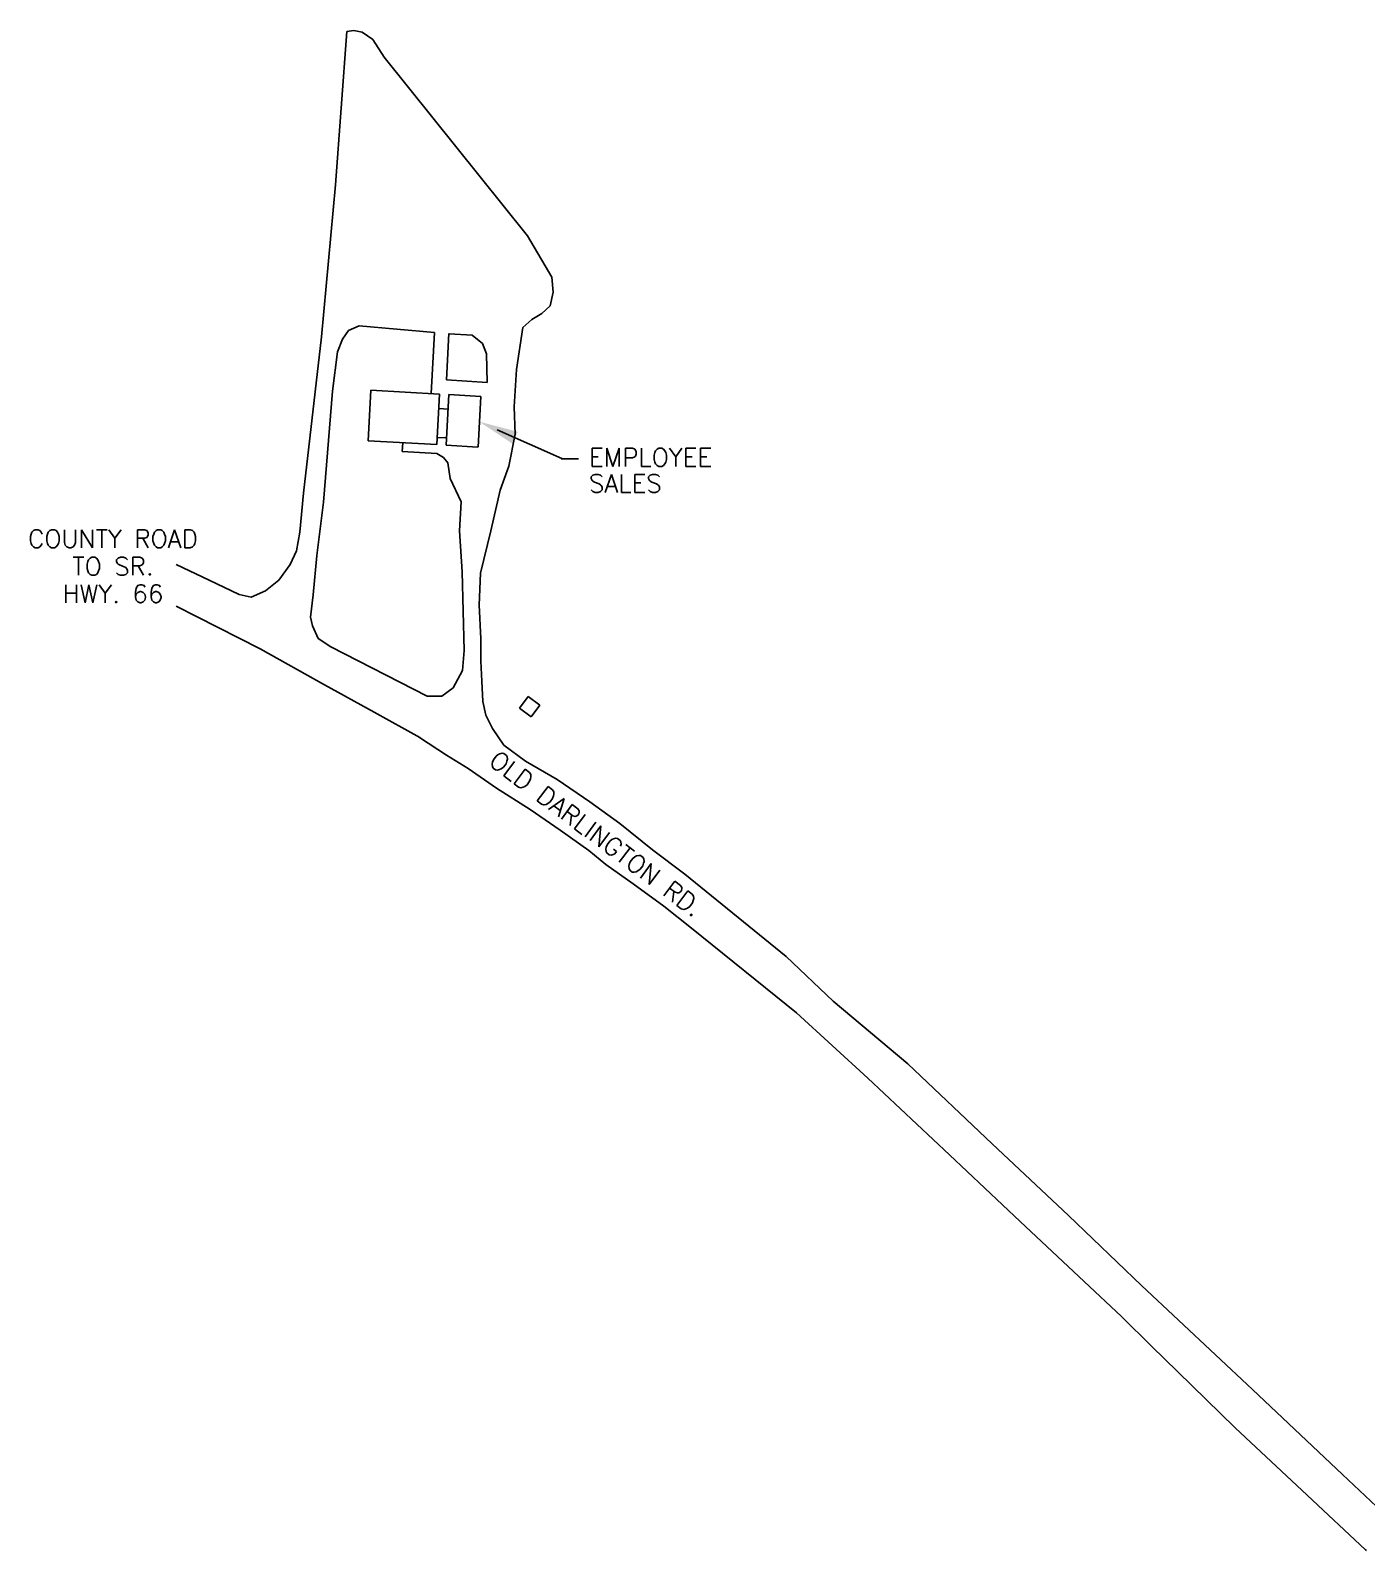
# Model space of a CAD drawing. Extents: x -16413 to 78405, y -232 to 83089.
# Drawn here: x -16413 to -5337, y 66669 to 79272 of the extents above; entities that cross this region are included whole.
import ezdxf
from ezdxf.enums import TextEntityAlignment as Align

# ---------------------------------------------------------------- set-up
doc = ezdxf.new("R2010")
doc.units = 0
doc.header["$LTSCALE"] = 350
doc.header["$MEASUREMENT"] = 0
doc.layers.add('BACKGROUND', color=7, linetype='CONTINUOUS')
doc.styles.add('SIMPLEX', font='SIMPLEX')

msp = doc.modelspace()

# ---------------------------------------------------------------- linework, layer by layer
at = {"layer": 'BACKGROUND'}
for p, q in [((-13883, 77992), (-13789, 79264)), ((-13731, 79272), (-13789, 79264)), ((-13663, 79258), (-13731, 79272)), ((-13574, 79196), (-13663, 79258)), ((-13481, 79051), (-13574, 79196)), ((-13481, 79051), (-12292, 77568)), ((-13883, 77992), (-13999, 76731)), ((-12292, 77568), (-12090, 77228)), ((-12090, 77228), (-12080, 77101)), ((-12080, 77101), (-12104, 76989)), ((-12174, 76926), (-12256, 76877)), ((-12104, 76989), (-12174, 76926)), ((-13777, 76784), (-13827, 76713)), ((-13688, 76822), (-13777, 76784)), ((-13063, 76767), (-13688, 76822)), ((-13063, 76767), (-13090, 76261)), ((-12943, 76760), (-12964, 76376)), ((-12943, 76759), (-12942, 76758)), ((-12942, 76758), (-12751, 76745)), ((-12331, 76810), (-12384, 76462)), ((-12256, 76877), (-12331, 76810)), ((-13999, 76731), (-14148, 75435)), ((-13827, 76713), (-13867, 76608)), ((-12751, 76745), (-12664, 76677)), ((-12664, 76677), (-12632, 76591)), ((-13908, 76282), (-13867, 76608)), ((-12632, 76591), (-12627, 76353)), ((-12627, 76353), (-12964, 76376)), ((-12384, 76462), (-12403, 76152)), ((-13983, 75361), (-13908, 76282)), ((-13590, 76289), (-13613, 75869)), ((-13613, 75869), (-13590, 76289)), ((-13021, 76257), (-13590, 76289)), ((-13044, 75838), (-13021, 76257)), ((-12966, 75833), (-12943, 76253)), ((-12943, 76253), (-12679, 76238)), ((-13027, 76138), (-12949, 76133)), ((-12679, 76238), (-12702, 75818)), ((-12403, 76152), (-12394, 75925)), ((-13040, 75898), (-12963, 75894)), ((-12543, 75962), (-12008, 75722)), ((-12394, 75925), (-12446, 75660)), ((-13613, 75869), (-13044, 75838)), ((-13326, 75854), (-13330, 75782)), ((-13044, 75766), (-13330, 75782)), ((-12988, 75731), (-13044, 75766)), ((-12704, 75818), (-12966, 75833)), ((-12953, 75687), (-12988, 75731)), ((-12934, 75557), (-12953, 75687)), ((-12446, 75660), (-12520, 75461)), ((-12012, 75720), (-11868, 75720)), ((-12842, 75365), (-12934, 75557)), ((-14179, 75113), (-14148, 75435)), ((-12520, 75461), (-12595, 75124)), ((-13983, 75361), (-14038, 74919)), ((-12856, 75123), (-12842, 75365)), ((-12833, 74784), (-12856, 75123)), ((-12595, 75124), (-12682, 74774)), ((-14208, 74959), (-14179, 75113)), ((-14260, 74844), (-14208, 74959)), ((-14038, 74919), (-14068, 74593)), ((-15204, 74844), (-14931, 74716)), ((-14353, 74716), (-14260, 74844)), ((-12817, 74132), (-12833, 74784)), ((-12682, 74774), (-12694, 74510)), ((-14931, 74716), (-14682, 74596)), ((-14582, 74573), (-14464, 74625)), ((-14464, 74625), (-14353, 74716)), ((-15204, 74499), (-14508, 74144)), ((-14682, 74596), (-14582, 74573)), ((-14068, 74593), (-14091, 74408)), ((-12694, 74510), (-12679, 74227)), ((-14091, 74408), (-14075, 74335)), ((-14075, 74335), (-14026, 74231)), ((-14508, 74144), (-13975, 73847)), ((-14026, 74231), (-13921, 74162)), ((-13921, 74162), (-13125, 73752)), ((-12830, 73965), (-12817, 74132)), ((-12679, 74227), (-12679, 74044)), ((-12679, 74044), (-12671, 73876)), ((-12907, 73822), (-12830, 73965)), ((-12671, 73876), (-12663, 73708)), ((-13975, 73847), (-13563, 73620)), ((-13125, 73752), (-13003, 73753)), ((-13003, 73753), (-12907, 73822)), ((-12287, 73750), (-12358, 73653)), ((-12287, 73750), (-12191, 73678)), ((-13563, 73620), (-13184, 73409)), ((-12663, 73708), (-12638, 73595)), ((-12358, 73653), (-12262, 73582)), ((-12191, 73678), (-12262, 73582)), ((-12638, 73595), (-12583, 73485)), ((-12583, 73485), (-12488, 73348)), ((-13187, 73411), (-12964, 73265)), ((-12964, 73265), (-12783, 73153)), ((-12488, 73348), (-12309, 73215)), ((-12783, 73153), (-12548, 72991)), ((-12309, 73215), (-12045, 73063)), ((-12548, 72991), (-12271, 72812)), ((-12045, 73063), (-11776, 72878)), ((-11776, 72878), (-11527, 72698)), ((-12271, 72812), (-12022, 72642)), ((-12022, 72642), (-11785, 72473)), ((-11527, 72698), (-11257, 72478)), ((-11785, 72473), (-11642, 72357)), ((-11257, 72478), (-10989, 72277)), ((-11642, 72357), (-11415, 72198)), ((-10989, 72277), (-10147, 71595)), ((-11415, 72198), (-11162, 72013)), ((-11162, 72013), (-10932, 71829)), ((-10063, 71127), (-10932, 71829)), ((-9758, 71225), (-10147, 71595)), ((-9139, 70705), (-9758, 71225)), ((-9472, 70586), (-10063, 71127)), ((-8440, 70042), (-9139, 70705)), ((-8793, 69951), (-9472, 70586)), ((-8208, 69397), (-8793, 69951)), ((-7808, 69447), (-8440, 70042)), ((-7203, 68866), (-7808, 69447)), ((-7368, 68611), (-8208, 69397)), ((-6282, 68005), (-7203, 68866)), ((-7116, 68362), (-7368, 68611)), ((-6904, 68153), (-7116, 68362)), ((-6427, 67688), (-6904, 68153)), ((-5536, 67301), (-6282, 68005)), ((-5829, 67128), (-6427, 67688)), ((-5066, 66857), (-5536, 67301)), ((-5345, 66676), (-5829, 67128)), ((-5337, 66669), (-5345, 66676))]:
    msp.add_line(p, q, dxfattribs=at)
msp.add_solid([(-12417, 75846), (-12373, 75945), (-12690, 76028)], dxfattribs=at)

# ---------------------------------------------------------------- texts
at = {"layer": 'BACKGROUND', "style": 'SIMPLEX'}
for s, p in [('EMPLOYEE', (-11783, 75658)), ('SALES', (-11783, 75442))]:
    msp.add_text(s, height=150, dxfattribs=at).set_placement(p)
for s, p in [('COUNTY ROAD', (-15728, 74983)), ('TO SR.', (-15728, 74755)), ('HWY. 66', (-15728, 74527))]:
    msp.add_text(s, height=150, dxfattribs=at).set_placement(p, align=Align.CENTER)
msp.add_text('OLD DARLINGTON RD.', height=150, rotation=323.2178, dxfattribs=at).set_placement((-10914, 71914), align=Align.RIGHT)

doc.saveas('drawing.dxf')
